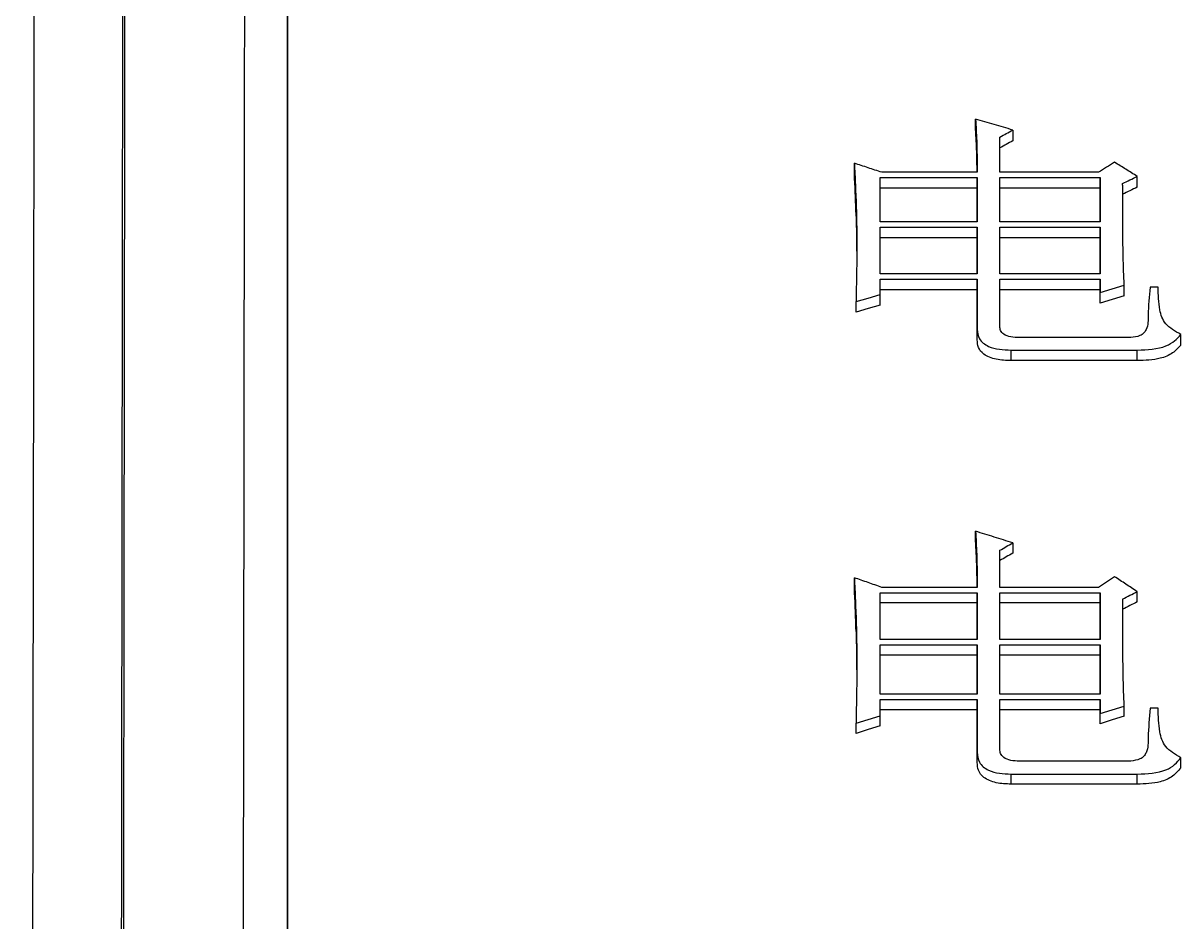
# Model space of a CAD drawing. Header units: millimetres. Extents: x 2344 to 4024, y 1094 to 2282.
# Drawn here: x 2710.55 to 2718.3, y 2088.03 to 2094.04 of the extents above; entities that cross this region are included whole.
import ezdxf

# ---------------------------------------------------------------- set-up
doc = ezdxf.new("R2010")
doc.units = ezdxf.units.MM

msp = doc.modelspace()

# ---------------------------------------------------------------- linework, layer by layer
at = {"color": 7, "linetype": 'Continuous', "lineweight": 25}
for p, q in [((2716.9292, 2093.3281), (2716.9292, 2093.401)), ((2717.0915, 2093.044), (2717.0915, 2093.28)), ((2717.178, 2093.3271), (2717.178, 2093.2544)), ((2716.118, 2093.0323), (2716.118, 2093.1048)), ((2716.9401, 2093.044), (2716.3018, 2093.044)), ((2717.7514, 2093.044), (2717.0915, 2093.044)), ((2716.291, 2093.0102), (2716.9401, 2093.0102)), ((2716.291, 2092.7117), (2716.291, 2093.0102)), ((2716.9401, 2093.0102), (2716.9401, 2092.7117)), ((2716.9401, 2092.9379), (2716.9401, 2093.0102)), ((2717.0915, 2093.0102), (2717.7622, 2093.0101)), ((2717.0915, 2092.7117), (2717.0915, 2093.0102)), ((2717.7622, 2093.0101), (2717.7622, 2092.7117)), ((2717.7622, 2092.9378), (2717.7622, 2093.0101)), ((2718.011, 2092.9446), (2718.011, 2093.0169)), ((2716.9401, 2092.9379), (2716.291, 2092.9379)), ((2716.9401, 2092.7117), (2716.9401, 2092.9379)), ((2717.7622, 2092.9378), (2717.0915, 2092.9379)), ((2717.7622, 2092.7117), (2717.7622, 2092.9378)), ((2716.1297, 2092.753), (2716.1335, 2092.4352)), ((2716.9401, 2092.7117), (2716.291, 2092.7117)), ((2716.291, 2092.6776), (2716.9401, 2092.6776)), ((2716.291, 2092.3635), (2716.291, 2092.6776)), ((2716.9401, 2092.6776), (2716.9401, 2092.3635)), ((2716.9401, 2092.6058), (2716.9401, 2092.6776)), ((2717.7622, 2092.7117), (2717.0915, 2092.7117)), ((2717.0915, 2092.6776), (2717.7622, 2092.6776)), ((2717.0915, 2092.3635), (2717.0915, 2092.6776)), ((2717.7622, 2092.6776), (2717.7622, 2092.3635)), ((2717.7622, 2092.6058), (2717.7622, 2092.6776)), ((2716.9401, 2092.6058), (2716.291, 2092.6058)), ((2716.9401, 2092.3635), (2716.9401, 2092.6058)), ((2717.7622, 2092.6058), (2717.0915, 2092.6058)), ((2717.7622, 2092.3635), (2717.7622, 2092.6058)), ((2716.9401, 2092.3635), (2716.291, 2092.3635)), ((2717.7622, 2092.3635), (2717.0915, 2092.3635)), ((2716.291, 2092.3293), (2716.9401, 2092.3293)), ((2716.291, 2092.2264), (2716.291, 2092.3293)), ((2716.9401, 2092.3293), (2716.9401, 2091.9924)), ((2716.9401, 2092.2578), (2716.9401, 2092.3293)), ((2717.0915, 2092.3293), (2717.7622, 2092.3293)), ((2717.0915, 2092.0131), (2717.0915, 2092.3293)), ((2717.7622, 2092.3293), (2717.7622, 2092.2401)), ((2717.7622, 2092.2578), (2717.7622, 2092.3293)), ((2717.9244, 2092.2168), (2717.9244, 2092.2881)), ((2718.1516, 2092.2744), (2718.0975, 2092.2744)), ((2716.9401, 2092.2578), (2716.291, 2092.2578)), ((2716.291, 2092.1551), (2716.291, 2092.2264)), ((2716.9401, 2091.9214), (2716.9401, 2092.2578)), ((2717.7622, 2092.2578), (2717.0915, 2092.2578)), ((2717.7622, 2092.1688), (2717.7622, 2092.2578)), ((2717.7622, 2092.1688), (2717.7622, 2092.2401)), ((2716.1288, 2092.1071), (2716.1288, 2092.1783)), ((2716.9401, 2091.9214), (2716.9401, 2091.9924)), ((2717.9679, 2091.9372), (2717.2213, 2091.9372)), ((2718.3031, 2091.8869), (2718.3031, 2091.9579)), ((2717.1672, 2091.7834), (2717.1672, 2091.8542)), ((2717.1672, 2091.8542), (2718.011, 2091.8542)), ((2718.011, 2091.7834), (2718.011, 2091.8542)), ((2718.011, 2091.7834), (2717.1672, 2091.7834)), ((2716.9293, 2090.5715), (2716.9293, 2090.6407)), ((2717.0915, 2090.265), (2717.0915, 2090.5134)), ((2717.1781, 2090.5629), (2717.1781, 2090.4938)), ((2716.118, 2090.2601), (2716.118, 2090.329)), ((2716.9401, 2090.265), (2716.3019, 2090.265)), ((2717.7514, 2090.265), (2717.0915, 2090.265)), ((2716.2911, 2090.2294), (2716.9401, 2090.2294)), ((2716.2911, 2089.9155), (2716.2911, 2090.2294)), ((2716.9401, 2090.2294), (2716.9401, 2089.9155)), ((2716.9401, 2090.1607), (2716.9401, 2090.2294)), ((2717.0915, 2090.2294), (2717.7622, 2090.2294)), ((2717.0915, 2089.9155), (2717.0915, 2090.2294)), ((2717.7622, 2090.2294), (2717.7622, 2089.9155)), ((2717.7622, 2090.1607), (2717.7622, 2090.2294)), ((2718.011, 2090.1678), (2718.011, 2090.2365)), ((2716.9401, 2090.1607), (2716.2911, 2090.1607)), ((2716.9401, 2089.9155), (2716.9401, 2090.1607)), ((2717.7622, 2090.1607), (2717.0915, 2090.1607)), ((2717.7622, 2089.9155), (2717.7622, 2090.1607)), ((2716.1296, 2089.971), (2716.1335, 2089.6227)), ((2716.9401, 2089.9155), (2716.2911, 2089.9155)), ((2716.2911, 2089.8797), (2716.9401, 2089.8797)), ((2716.2911, 2089.5496), (2716.2911, 2089.8797)), ((2716.9401, 2089.8797), (2716.9401, 2089.5495)), ((2716.9401, 2089.8115), (2716.9401, 2089.8797)), ((2717.7622, 2089.9155), (2717.0915, 2089.9155)), ((2717.0915, 2089.8797), (2717.7622, 2089.8797)), ((2717.0915, 2089.5495), (2717.0915, 2089.8797)), ((2717.7622, 2089.8797), (2717.7622, 2089.5495)), ((2717.7622, 2089.8115), (2717.7622, 2089.8797)), ((2716.9401, 2089.8115), (2716.2911, 2089.8115)), ((2716.9401, 2089.5495), (2716.9401, 2089.8115)), ((2717.7622, 2089.8115), (2717.0915, 2089.8115)), ((2717.7622, 2089.5495), (2717.7622, 2089.8115)), ((2716.9401, 2089.5495), (2716.2911, 2089.5496)), ((2716.2911, 2089.5136), (2716.9401, 2089.5136)), ((2716.2911, 2089.4054), (2716.2911, 2089.5136)), ((2716.9401, 2089.5136), (2716.9401, 2089.1597)), ((2716.9401, 2089.4458), (2716.9401, 2089.5136)), ((2717.7622, 2089.5495), (2717.0915, 2089.5495)), ((2717.0915, 2089.5136), (2717.7622, 2089.5135)), ((2717.0915, 2089.1814), (2717.0915, 2089.5136)), ((2717.7622, 2089.5135), (2717.7622, 2089.4199)), ((2717.7622, 2089.4458), (2717.7622, 2089.5135)), ((2716.9401, 2089.4458), (2716.2911, 2089.4458)), ((2716.2911, 2089.3378), (2716.2911, 2089.4054)), ((2716.9401, 2089.0924), (2716.9401, 2089.4458)), ((2717.7622, 2089.4458), (2717.0915, 2089.4458)), ((2717.7622, 2089.3522), (2717.7622, 2089.4458)), ((2717.7622, 2089.3522), (2717.7622, 2089.4199)), ((2717.9245, 2089.4026), (2717.9245, 2089.4703)), ((2718.1516, 2089.4559), (2718.0975, 2089.4559)), ((2716.1288, 2089.2874), (2716.1288, 2089.3549)), ((2716.9401, 2089.0924), (2716.9401, 2089.1597)), ((2717.968, 2089.1017), (2717.2213, 2089.1017)), ((2718.3031, 2089.0562), (2718.3031, 2089.1235)), ((2717.1673, 2088.9476), (2717.1673, 2089.0147)), ((2717.1673, 2089.0147), (2718.011, 2089.0147)), ((2718.011, 2088.9476), (2718.011, 2089.0147)), ((2718.011, 2088.9476), (2717.1673, 2088.9476))]:
    msp.add_line(p, q, dxfattribs=at)
at = {"color": 7, "linetype": 'Continuous', "lineweight": 25, "flags": 128}
for points in [[(2717.7622, 2092.2401), (2717.8433, 2092.2641), (2717.9244, 2092.2881)], [(2716.1288, 2092.1783), (2716.2099, 2092.2023), (2716.291, 2092.2264)], [(2717.9244, 2092.2168), (2717.8433, 2092.1928), (2717.7622, 2092.1688)], [(2716.291, 2092.1551), (2716.2099, 2092.1311), (2716.1288, 2092.1071)], [(2716.1288, 2089.3549), (2716.2099, 2089.3802), (2716.2911, 2089.4054)], [(2717.7622, 2089.4199), (2717.8433, 2089.4451), (2717.9245, 2089.4703)], [(2717.9245, 2089.4026), (2717.8433, 2089.3774), (2717.7622, 2089.3522)], [(2716.2911, 2089.3378), (2716.2099, 2089.3126), (2716.1288, 2089.2874)]]:
    msp.add_lwpolyline(points, dxfattribs=at)
at = {"color": 7, "linetype": 'Continuous', "lineweight": 25}
for points, knots in [([(2712.3225, 2113.283), (2712.3226, 2113.1789), (2712.3226, 2112.6582), (2712.3227, 2111.2913), (2712.3227, 2109.1314), (2712.3228, 2106.513), (2712.3228, 2104.0504), (2712.3229, 2100.5426), (2712.3229, 2097.3997), (2712.3229, 2093.0846), (2712.323, 2088.3975), (2712.323, 2083.2653), (2712.3231, 2077.8418), (2712.3231, 2073.2831), (2712.3232, 2067.3606), (2712.3232, 2062.4548), (2712.3233, 2055.7759), (2712.3234, 2051.4831), (2712.3235, 2048.482)], [0, 0, 0, 0, 0.020124, 0.100733, 0.181328, 0.221587, 0.302184, 0.342442, 0.423039, 0.463298, 0.543894, 0.624491, 0.664749, 0.745346, 0.785604, 0.8662, 0.906458, 1, 1, 1, 1]), ([(2712.323, 2082.193), (2712.323, 2083.3777), (2712.323, 2085.6312), (2712.3229, 2089.6715), (2712.3229, 2093.379), (2712.3229, 2097.6137), (2712.3228, 2100.6876), (2712.3228, 2104.0998), (2712.3227, 2107.0773), (2712.3227, 2109.4207), (2712.3226, 2111.3611), (2712.3226, 2112.0949), (2712.3225, 2112.5917)], [0, 0, 0, 0, 0.072858, 0.13859, 0.270184, 0.335916, 0.467513, 0.533245, 0.664841, 0.796434, 0.862166, 1, 1, 1, 1]), ([(2710.6539, 2112.3349), (2710.654, 2112.3633), (2710.6543, 2112.4517), (2710.653, 2111.4654), (2710.6501, 2109.4525), (2710.6454, 2106.3898), (2710.6402, 2103.0015), (2710.6351, 2099.6641), (2710.6305, 2096.5945), (2710.6249, 2092.9511), (2710.6184, 2088.6803), (2710.6111, 2084.0346), (2710.6034, 2079.0878), (2710.5952, 2073.9175), (2710.5862, 2068.2331), (2710.5763, 2062.0361), (2710.5656, 2055.3523), (2710.5581, 2050.6616), (2710.5542, 2048.2675)], [0, 0, 0, 0, 0.039342, 0.122943, 0.206183, 0.289063, 0.371582, 0.416612, 0.465601, 0.518547, 0.575452, 0.636313, 0.690059, 0.746552, 0.805793, 0.867782, 0.932518, 1, 1, 1, 1]), ([(2711.1592, 2048.132), (2711.1638, 2051.4312), (2711.1729, 2058.0297), (2711.1858, 2067.4598), (2711.1979, 2076.3404), (2711.2088, 2084.4981), (2711.2186, 2091.7984), (2711.2269, 2098.1162), (2711.2336, 2103.3383), (2711.2386, 2107.3948), (2711.2418, 2110.1428), (2711.2433, 2111.5888), (2711.2429, 2111.5656), (2711.2427, 2111.5569)], [0, 0, 0, 0, 0.094309, 0.188619, 0.282928, 0.377238, 0.471547, 0.565857, 0.660166, 0.754475, 0.848785, 0.943094, 1, 1, 1, 1]), ([(2711.1732, 2048.0833), (2711.1765, 2050.4689), (2711.183, 2055.1755), (2711.1922, 2061.9248), (2711.2009, 2068.2674), (2711.2089, 2074.1625), (2711.2163, 2079.5931), (2711.224, 2085.3261), (2711.2316, 2091.0948), (2711.2389, 2096.5751), (2711.2446, 2101.0421), (2711.2491, 2104.5653), (2711.2524, 2107.2273), (2711.2546, 2109.1302), (2711.2559, 2110.3489), (2711.2565, 2111.0659), (2711.2563, 2111.0968), (2711.2562, 2111.1115)], [0, 0, 0, 0, 0.06854, 0.13522, 0.200041, 0.263001, 0.324101, 0.38334, 0.468684, 0.549845, 0.626823, 0.699617, 0.768227, 0.832652, 0.892892, 0.948946, 1, 1, 1, 1]), ([(2712.0544, 2110.3577), (2712.0544, 2110.3697), (2712.0547, 2110.482), (2712.0545, 2110.1293), (2712.054, 2109.5594), (2712.0534, 2109.0127), (2712.0527, 2108.3385), (2712.0518, 2107.5304), (2712.0507, 2106.5905), (2712.0494, 2105.5189), (2712.0473, 2103.8094), (2712.0439, 2101.1232), (2712.0387, 2096.9734), (2712.032, 2091.7571), (2712.0247, 2086.1502), (2712.0171, 2080.473), (2712.0096, 2075.0059), (2712.0014, 2068.993), (2711.9924, 2062.4454), (2711.9826, 2055.4026), (2711.9758, 2050.4602), (2711.9723, 2047.9462)], [0, 0, 0, 0, 0.008365, 0.077995, 0.107986, 0.138061, 0.168221, 0.198465, 0.228793, 0.259205, 0.289702, 0.358895, 0.433683, 0.514064, 0.600037, 0.66048, 0.723411, 0.788828, 0.856732, 0.927123, 1, 1, 1, 1]), ([(2716.9292, 2093.401), (2716.932, 2093.3523), (2716.9368, 2093.2686), (2716.9393, 2093.1495), (2716.9398, 2093.0792), (2716.9401, 2093.044)], [0, 0, 0, 0, 0.41049, 0.705225, 1, 1, 1, 1]), ([(2717.178, 2093.3271), (2717.1366, 2093.3394), (2717.0536, 2093.364), (2716.9707, 2093.3886), (2716.9292, 2093.401)], [0, 0, 0, 0, 0.499999, 1, 1, 1, 1]), ([(2716.9392, 2093.044), (2716.939, 2093.0688), (2716.9386, 2093.1288), (2716.9353, 2093.2235), (2716.9313, 2093.2933), (2716.9292, 2093.3281)], [0, 0, 0, 0, 0.2615261, 0.6307224, 1, 1, 1, 1]), ([(2717.0915, 2093.28), (2717.1059, 2093.2878), (2717.1348, 2093.3035), (2717.1636, 2093.3192), (2717.178, 2093.3271)], [0, 0, 0, 0, 0.500001, 1, 1, 1, 1]), ([(2717.178, 2093.2544), (2717.1636, 2093.2465), (2717.1348, 2093.2309), (2717.1059, 2093.2152), (2717.0915, 2093.2073)], [0, 0, 0, 0, 0.499999, 1, 1, 1, 1]), ([(2716.118, 2093.1048), (2716.1202, 2093.0565), (2716.1269, 2092.9116), (2716.135, 2092.6848), (2716.1341, 2092.4242), (2716.1305, 2092.2603), (2716.1288, 2092.1783)], [0, 0, 0, 0, 0.1577054, 0.473128, 0.7365335, 1, 1, 1, 1]), ([(2716.3018, 2093.044), (2716.2712, 2093.0541), (2716.2099, 2093.0744), (2716.1486, 2093.0946), (2716.118, 2093.1048)], [0, 0, 0, 0, 0.5, 1, 1, 1, 1]), ([(2717.8595, 2093.1115), (2717.8415, 2093.1003), (2717.8055, 2093.0777), (2717.7694, 2093.0552), (2717.7514, 2093.044)], [0, 0, 0, 0, 0.499999, 1, 1, 1, 1]), ([(2718.011, 2093.0169), (2717.9857, 2093.0327), (2717.9353, 2093.0642), (2717.8848, 2093.0958), (2717.8595, 2093.1115)], [0, 0, 0, 0, 0.499999, 1, 1, 1, 1]), ([(2716.1293, 2092.751), (2716.129, 2092.7642), (2716.1269, 2092.8584), (2716.1221, 2092.9519), (2716.118, 2093.0323)], [0, 0, 0, 0, 0.139908, 1, 1, 1, 1]), ([(2717.9136, 2092.9695), (2717.9299, 2092.9774), (2717.9623, 2092.9932), (2717.9948, 2093.009), (2718.011, 2093.0169)], [0, 0, 0, 0, 0.5, 1, 1, 1, 1]), ([(2717.9244, 2092.2881), (2717.9225, 2092.3279), (2717.9203, 2092.3726), (2717.9182, 2092.4371), (2717.9169, 2092.5016), (2717.9153, 2092.5808), (2717.9149, 2092.6599), (2717.9145, 2092.7092), (2717.9143, 2092.7438), (2717.9142, 2092.7635), (2717.9142, 2092.7758), (2717.9141, 2092.7857), (2717.9141, 2092.7955), (2717.9141, 2092.8054), (2717.914, 2092.8177), (2717.914, 2092.8275), (2717.9139, 2092.8398), (2717.9139, 2092.8497), (2717.9139, 2092.862), (2717.9138, 2092.8718), (2717.9138, 2092.8817), (2717.9138, 2092.8915), (2717.9138, 2092.9013), (2717.9137, 2092.9136), (2717.9137, 2092.9222), (2717.9137, 2092.9308), (2717.9137, 2092.9357), (2717.9137, 2092.9419), (2717.9137, 2092.9468), (2717.9137, 2092.9517), (2717.9137, 2092.9565), (2717.9136, 2092.9625), (2717.9136, 2092.9672), (2717.9136, 2092.9695)], [0, 0, 0, 0, 0.174064, 0.195822, 0.282854, 0.456917, 0.543949, 0.63098, 0.674496, 0.696254, 0.718011, 0.72889, 0.739769, 0.761527, 0.772406, 0.794164, 0.805043, 0.826801, 0.83768, 0.859437, 0.870316, 0.881195, 0.902953, 0.913832, 0.93559, 0.941029, 0.951908, 0.957348, 0.968227, 0.973666, 0.979105, 0.989553, 1, 1, 1, 1]), ([(2718.011, 2092.9446), (2717.9948, 2092.9367), (2717.9623, 2092.921), (2717.9299, 2092.9052), (2717.9136, 2092.8973)], [0, 0, 0, 0, 0.499998, 1, 1, 1, 1]), ([(2718.0975, 2092.2744), (2718.0916, 2092.2126), (2718.0826, 2092.1188), (2718.0857, 2092.013), (2718.0571, 2091.9674), (2718.0235, 2091.9443), (2717.9897, 2091.9399), (2717.9679, 2091.9372)], [0, 0, 0, 0, 0.493108, 0.749094, 0.814101, 0.880835, 1, 1, 1, 1]), ([(2718.3031, 2091.9579), (2718.2649, 2091.9798), (2718.1901, 2092.0227), (2718.1531, 2092.1419), (2718.1522, 2092.2242), (2718.1516, 2092.2744)], [0, 0, 0, 0, 0.287877, 0.565058, 1, 1, 1, 1]), ([(2716.9401, 2091.9924), (2716.9421, 2091.9706), (2716.9463, 2091.9265), (2717.0079, 2091.8759), (2717.0887, 2091.8566), (2717.1409, 2091.855), (2717.1672, 2091.8542)], [0, 0, 0, 0, 0.266734, 0.54095, 0.768753, 1, 1, 1, 1]), ([(2717.2213, 2091.9372), (2717.2025, 2091.9378), (2717.1656, 2091.939), (2717.1176, 2091.9555), (2717.0937, 2091.9844), (2717.0923, 2092.0036), (2717.0915, 2092.0131)], [0, 0, 0, 0, 0.293264, 0.577264, 0.790624, 1, 1, 1, 1]), ([(2717.1672, 2091.7834), (2717.1337, 2091.7845), (2717.0678, 2091.7867), (2716.9838, 2091.8183), (2716.9439, 2091.8704), (2716.9413, 2091.9045), (2716.9401, 2091.9214)], [0, 0, 0, 0, 0.2937097, 0.577274, 0.7903653, 1, 1, 1, 1]), ([(2718.011, 2091.8542), (2718.0791, 2091.8566), (2718.1732, 2091.8598), (2718.2642, 2091.9135), (2718.2902, 2091.9432), (2718.3031, 2091.9579)], [0, 0, 0, 0, 0.57016, 0.787713, 1, 1, 1, 1]), ([(2718.3031, 2091.8869), (2718.2863, 2091.8683), (2718.2522, 2091.8303), (2718.1492, 2091.7866), (2718.0638, 2091.7846), (2718.011, 2091.7834)], [0, 0, 0, 0, 0.269783, 0.548444, 1, 1, 1, 1]), ([(2716.9293, 2090.6407), (2716.932, 2090.5894), (2716.9368, 2090.5014), (2716.9394, 2090.3761), (2716.9398, 2090.302), (2716.9401, 2090.265)], [0, 0, 0, 0, 0.41049, 0.705225, 1, 1, 1, 1]), ([(2717.1781, 2090.5629), (2717.1366, 2090.5759), (2717.0537, 2090.6018), (2716.9707, 2090.6277), (2716.9293, 2090.6407)], [0, 0, 0, 0, 0.499999, 1, 1, 1, 1]), ([(2716.9393, 2090.265), (2716.9391, 2090.2936), (2716.9386, 2090.3592), (2716.9353, 2090.4613), (2716.9313, 2090.5348), (2716.9293, 2090.5715)], [0, 0, 0, 0, 0.279289, 0.639605, 1, 1, 1, 1]), ([(2717.0915, 2090.5134), (2717.106, 2090.5216), (2717.1348, 2090.5382), (2717.1636, 2090.5547), (2717.1781, 2090.5629)], [0, 0, 0, 0, 0.500001, 1, 1, 1, 1]), ([(2717.1781, 2090.4938), (2717.1636, 2090.4856), (2717.1348, 2090.4691), (2717.106, 2090.4526), (2717.0915, 2090.4443)], [0, 0, 0, 0, 0.499999, 1, 1, 1, 1]), ([(2717.8596, 2090.3361), (2717.8415, 2090.3242), (2717.8055, 2090.3005), (2717.7694, 2090.2768), (2717.7514, 2090.265)], [0, 0, 0, 0, 0.499999, 1, 1, 1, 1]), ([(2718.011, 2090.2365), (2717.9858, 2090.2531), (2717.9353, 2090.2863), (2717.8848, 2090.3195), (2717.8596, 2090.3361)], [0, 0, 0, 0, 0.499999, 1, 1, 1, 1]), ([(2716.118, 2090.329), (2716.1202, 2090.2782), (2716.127, 2090.1257), (2716.135, 2089.8872), (2716.1341, 2089.6133), (2716.1306, 2089.4411), (2716.1288, 2089.3549)], [0, 0, 0, 0, 0.157705, 0.473128, 0.736533, 1, 1, 1, 1]), ([(2716.3019, 2090.265), (2716.2712, 2090.2757), (2716.2099, 2090.297), (2716.1486, 2090.3183), (2716.118, 2090.329)], [0, 0, 0, 0, 0.5, 1, 1, 1, 1]), ([(2716.1292, 2089.9687), (2716.1289, 2089.9811), (2716.1269, 2090.0786), (2716.1221, 2090.1755), (2716.118, 2090.2601)], [0, 0, 0, 0, 0.126532, 1, 1, 1, 1]), ([(2717.9136, 2090.1867), (2717.9299, 2090.195), (2717.9623, 2090.2116), (2717.9948, 2090.2282), (2718.011, 2090.2365)], [0, 0, 0, 0, 0.5, 1, 1, 1, 1]), ([(2717.9245, 2089.4703), (2717.9225, 2089.5121), (2717.9203, 2089.5591), (2717.9183, 2089.6269), (2717.917, 2089.6946), (2717.9154, 2089.7779), (2717.915, 2089.861), (2717.9146, 2089.9129), (2717.9144, 2089.9492), (2717.9143, 2089.97), (2717.9142, 2089.9829), (2717.9142, 2089.9933), (2717.9141, 2090.0037), (2717.9141, 2090.014), (2717.914, 2090.027), (2717.914, 2090.0373), (2717.914, 2090.0503), (2717.9139, 2090.0606), (2717.9139, 2090.0736), (2717.9139, 2090.0839), (2717.9138, 2090.0943), (2717.9138, 2090.1046), (2717.9138, 2090.115), (2717.9138, 2090.1279), (2717.9137, 2090.1369), (2717.9137, 2090.146), (2717.9137, 2090.1511), (2717.9137, 2090.1576), (2717.9137, 2090.1628), (2717.9137, 2090.1679), (2717.9137, 2090.173), (2717.9137, 2090.1793), (2717.9137, 2090.1842), (2717.9136, 2090.1867)], [0, 0, 0, 0, 0.174064, 0.195822, 0.282854, 0.456917, 0.543949, 0.63098, 0.674496, 0.696253, 0.718011, 0.72889, 0.739769, 0.761527, 0.772406, 0.794164, 0.805043, 0.8268, 0.837679, 0.859437, 0.870316, 0.881195, 0.902953, 0.913832, 0.93559, 0.941029, 0.951908, 0.957347, 0.968226, 0.973666, 0.979105, 0.989553, 1, 1, 1, 1]), ([(2718.011, 2090.1678), (2717.9948, 2090.1595), (2717.9623, 2090.143), (2717.9299, 2090.1264), (2717.9136, 2090.1181)], [0, 0, 0, 0, 0.499998, 1, 1, 1, 1]), ([(2718.0975, 2089.4559), (2718.0916, 2089.391), (2718.0827, 2089.2924), (2718.0857, 2089.1814), (2718.0571, 2089.1336), (2718.0236, 2089.1092), (2717.9897, 2089.1047), (2717.968, 2089.1017)], [0, 0, 0, 0, 0.493123, 0.748949, 0.813909, 0.880596, 1, 1, 1, 1]), ([(2718.3031, 2089.1235), (2718.265, 2089.1465), (2718.1901, 2089.1916), (2718.1531, 2089.3168), (2718.1522, 2089.4031), (2718.1516, 2089.4559)], [0, 0, 0, 0, 0.287877, 0.565058, 1, 1, 1, 1]), ([(2717.2213, 2089.1017), (2717.2026, 2089.1024), (2717.1656, 2089.1037), (2717.1176, 2089.121), (2717.0938, 2089.1513), (2717.0923, 2089.1714), (2717.0915, 2089.1814)], [0, 0, 0, 0, 0.293264, 0.577264, 0.790624, 1, 1, 1, 1]), ([(2716.9401, 2089.1597), (2716.9421, 2089.1369), (2716.9463, 2089.0906), (2717.0079, 2089.0374), (2717.0887, 2089.0171), (2717.1409, 2089.0155), (2717.1673, 2089.0147)], [0, 0, 0, 0, 0.266734, 0.54095, 0.768753, 1, 1, 1, 1]), ([(2717.1673, 2088.9476), (2717.1337, 2088.9487), (2717.0679, 2088.951), (2716.9839, 2088.9842), (2716.9439, 2089.0389), (2716.9414, 2089.0747), (2716.9401, 2089.0924)], [0, 0, 0, 0, 0.29371, 0.577274, 0.790365, 1, 1, 1, 1]), ([(2718.011, 2089.0147), (2718.0791, 2089.0171), (2718.1732, 2089.0205), (2718.2643, 2089.0769), (2718.2903, 2089.1081), (2718.3031, 2089.1235)], [0, 0, 0, 0, 0.57016, 0.787713, 1, 1, 1, 1]), ([(2718.3031, 2089.0562), (2718.2863, 2089.0366), (2718.2522, 2088.9968), (2718.1492, 2088.9508), (2718.0638, 2088.9488), (2718.011, 2088.9476)], [0, 0, 0, 0, 0.269783, 0.548444, 1, 1, 1, 1])]:
    msp.add_open_spline(points, degree=3, knots=knots, dxfattribs=at)

doc.saveas('drawing.dxf')
